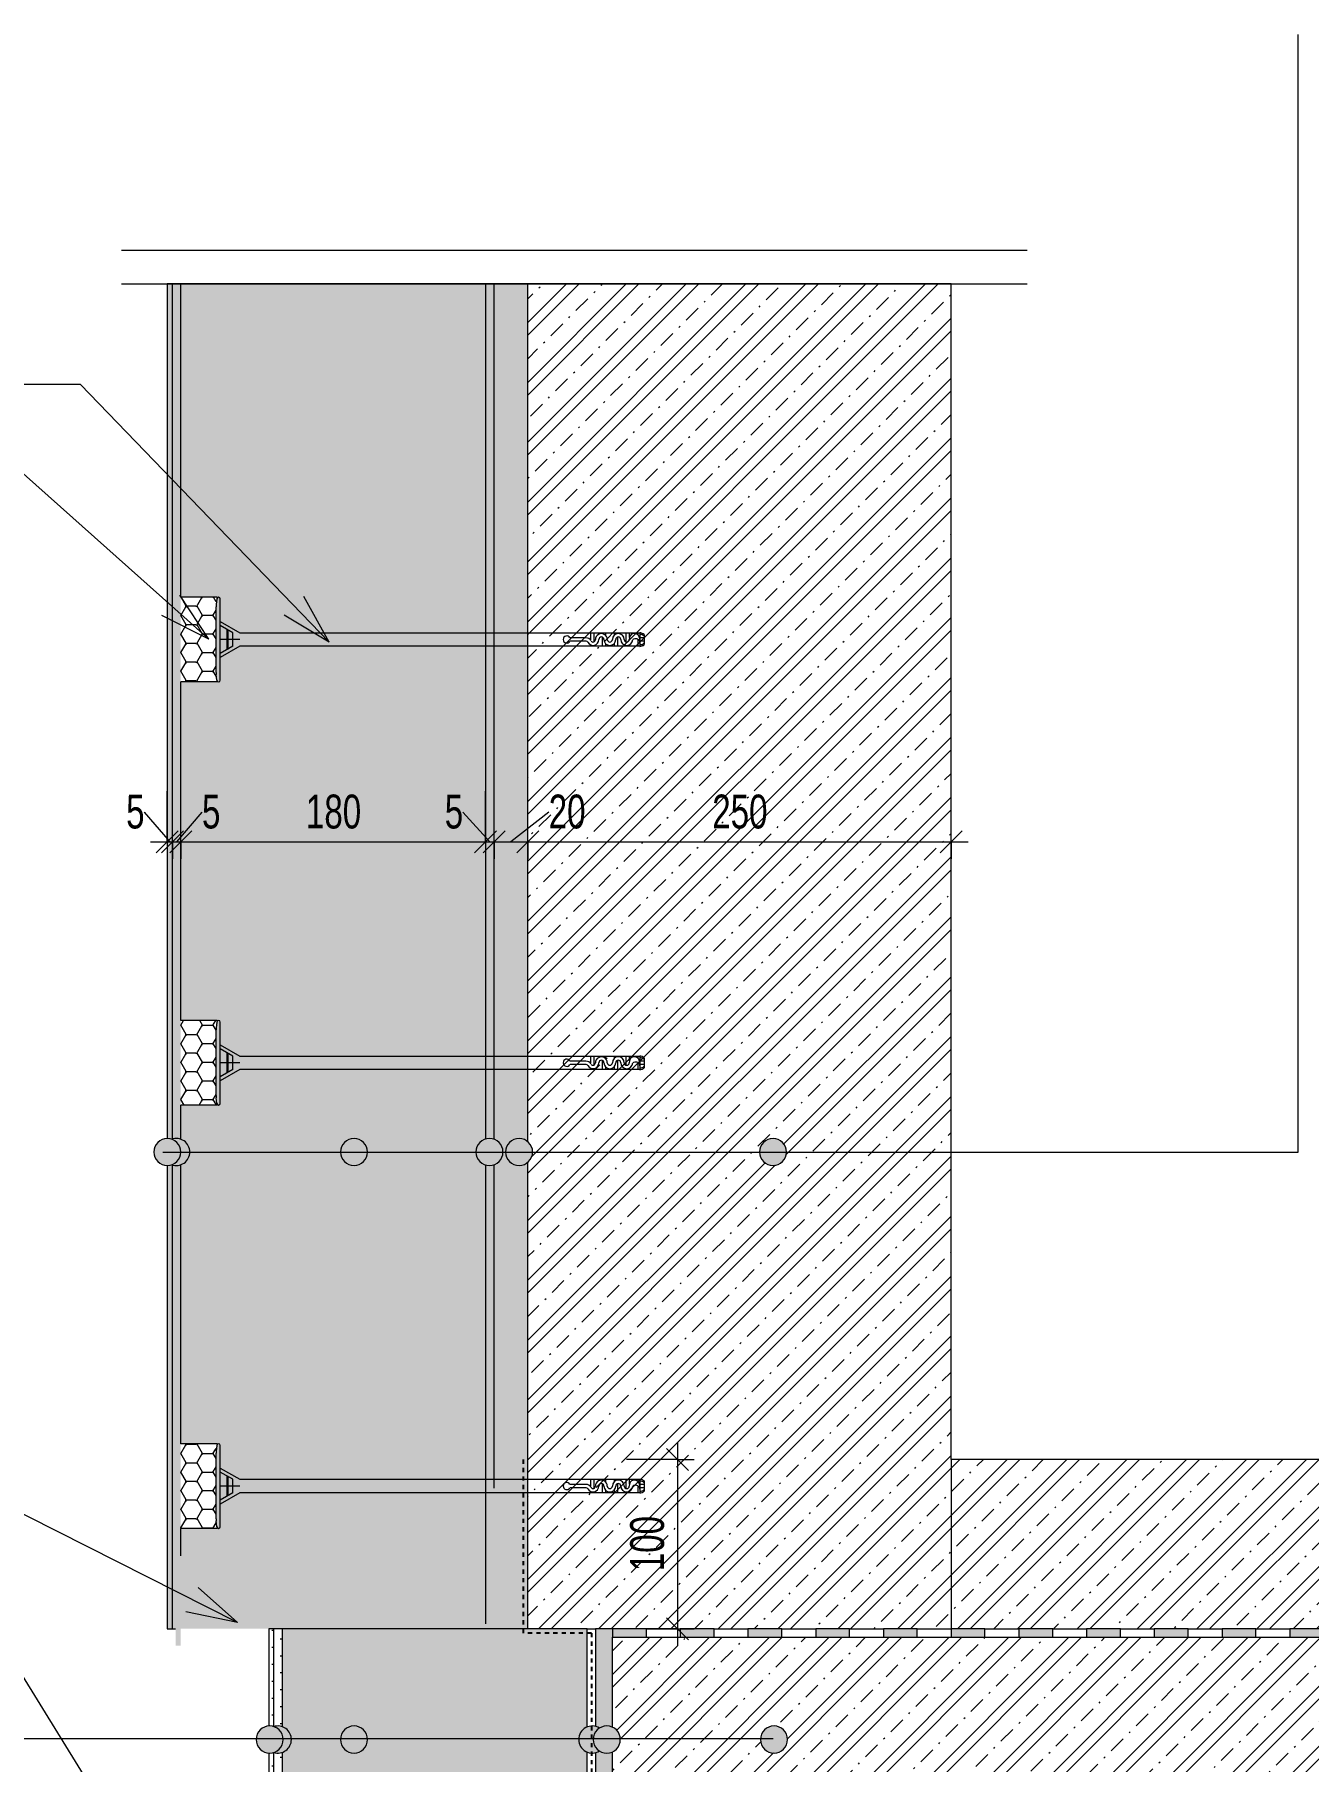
# Model space of a CAD drawing. Header units: millimetres. Extents: x 3130 to 6445, y 930 to 3528.
# Drawn here: x 4445 to 5197, y 2508 to 3528 of the extents above; entities that cross this region are included whole.
import ezdxf

# ---------------------------------------------------------------- set-up
doc = ezdxf.new("R2010")
doc.units = ezdxf.units.MM
doc.linetypes.add('3_Čárkovaná 2_5mm', pattern=[5, 2.5, -2.5])
for name, color, linetype, lineweight in [('A-ANNO-DIMS', 211, 'Continuous', 9), ('A-ANNO-DIMS-10', 211, 'Continuous', 9), ('A-DETL', 90, 'Continuous', 18), ('A-DETL-GENF', 92, 'Continuous', 18), ('A-DETL-THIN', 151, 'Continuous', 18), ('G-ANNO-TEXT', 231, 'Continuous', 9)]:
    doc.layers.add(name, color=color, linetype=linetype, lineweight=lineweight)
doc.styles.add('Arial_1', font='arial.ttf', dxfattribs={"width": 0.7, "height": 20})
doc.dimstyles.new('Vnitřní_-_průhledné', dxfattribs={"dimscale": 304.8, "dimtxt": 20.405188, "dimasz": 0.042651, "dimexe": 0.032808, "dimexo": 0.0625, "dimgap": 0.006562, "dimtad": 1, "dimdec": 0, "dimrnd": 5, "dimzin": 0, "dimdsep": 46, "dimtxsty": 'Arial_1', "dimblk1": 'OBLIQUE', "dimblk2": 'OBLIQUE', "dimsah": 1, "dimcen": 0.09, "dimdle": 0.032808, "dimazin": 0, "dimtfac": 1, "dimtdec": 4, "dimtix": 1, "dimtmove": 1, "dimatfit": 3, "dimfxl": 0.098425, "dimfxlon": 1, "dimtvp": 1, "dimtolj": 1, "dimtzin": 0, "dimarcsym": 2})
doc.dimstyles.new('Vnitřní_-_průhledné_1', dxfattribs={"dimscale": 304.8, "dimtxt": 20.405188, "dimasz": 0.042651, "dimexe": 0.032808, "dimexo": 0.0625, "dimgap": 0.006562, "dimtad": 1, "dimdec": 0, "dimrnd": 5, "dimzin": 0, "dimdsep": 46, "dimtxsty": 'Arial_1', "dimblk1": 'OBLIQUE', "dimblk2": 'OBLIQUE', "dimsah": 1, "dimcen": 0.09, "dimdle": 0.032808, "dimazin": 0, "dimtfac": 1, "dimtdec": 4, "dimtix": 1, "dimtmove": 0, "dimatfit": 3, "dimfxl": 0.098425, "dimfxlon": 1, "dimtvp": 1, "dimtolj": 1, "dimtzin": 0, "dimarcsym": 2})
pattern_1 = [(45, (0, 0), (-17.67767, 17.67767), []), (45, (7.5, 0), (-17.67767, 17.67767), []), (45, (21.4, 0), (-17.67767, 17.67767), [10, -5, 1, -5])]
pattern_2 = [(0, (0, 0), (10, 10), [1, -9]), (0, (5, 5), (10, 10), [1, -9])]
pattern_3 = [(0, (0, 0), (9.525, 5.5), [6.35, -12.7]), (120, (0, 0), (-9.5256397, 5.498892), [6.35, -12.7]), (60, (0, 0), (-0.0006397, 10.998892), [0, -12.7, 6.35, 0])]

# ---------------------------------------------------------------- blocks, each defined once
blk = doc.blocks.new('BP_HYDROIZOLACE NOVÁ - Hydroizolace 1_2-1193752-Sokl - okapový chodník')
at = {"layer": 'A-DETL-GENF'}
for points in [[(0, 5), (0, 0), (20, 0), (20, 5)], [(40, 5), (40, 0), (60, 0), (60, 5)], [(80, 5), (80, 0), (100, 0), (100, 5)], [(120, 5), (120, 0), (140, 0), (140, 5)], [(160, 5), (160, 0), (180, 0), (180, 5)], [(200, 5), (200, 0), (220, 0), (220, 5)], [(240, 5), (240, 0), (260, 0), (260, 5)], [(280, 5), (280, 0), (300, 0), (300, 5)], [(320, 5), (320, 0), (340, 0), (340, 5)], [(360, 5), (360, 0), (380, 0), (380, 5)], [(400, 5), (400, 0), (420, 0), (420, 5)], [(440, 5), (440, 0), (460, 0), (460, 5)], [(480, 5), (480, 0), (500, 0), (500, 5)], [(520, 5), (520, 0), (540, 0), (540, 5)], [(560, 5), (560, 0), (580, 0), (580, 5)], [(600, 5), (600, 0), (620, 0), (620, 5)], [(640, 5), (640, 0), (660, 0), (660, 5)], [(680, 5), (680, 0), (700, 0), (700, 5)], [(720, 5), (720, 0), (740, 0), (740, 5)], [(760, 5), (760, 0), (780, 0), (780, 5)], [(800, 5), (800, 0), (820, 0), (820, 5)], [(840, 5), (840, 0), (860, 0), (860, 5)], [(880, 5), (880, 0), (900, 0), (900, 5)]]:
    blk.add_hatch(color=256, dxfattribs=at).paths.add_polyline_path(points)
for p, q in [((20, 5), (0, 5)), ((0, 5), (0, 0)), ((0, 0), (20, 0)), ((20, 5), (40, 5)), ((20, 0), (20, 5)), ((20, 0), (40, 0)), ((60, 5), (40, 5)), ((40, 5), (40, 0)), ((60, 5), (80, 5)), ((60, 0), (60, 5)), ((60, 0), (80, 0)), ((100, 5), (80, 5)), ((80, 5), (80, 0)), ((80, 0), (100, 0)), ((100, 5), (120, 5)), ((100, 0), (100, 5)), ((100, 0), (120, 0)), ((140, 5), (120, 5)), ((120, 5), (120, 0)), ((120, 0), (140, 0)), ((140, 5), (160, 5)), ((140, 0), (140, 5)), ((140, 0), (160, 0)), ((180, 5), (160, 5)), ((160, 5), (160, 0)), ((160, 0), (180, 0)), ((180, 5), (200, 5)), ((180, 0), (180, 5)), ((180, 0), (200, 0)), ((220, 5), (200, 5)), ((200, 5), (200, 0)), ((200, 0), (220, 0)), ((220, 5), (240, 5)), ((220, 0), (220, 5)), ((220, 0), (240, 0)), ((260, 5), (240, 5)), ((240, 5), (240, 0)), ((240, 0), (260, 0)), ((260, 5), (280, 5)), ((260, 0), (260, 5)), ((260, 0), (280, 0)), ((300, 5), (280, 5)), ((280, 5), (280, 0)), ((280, 0), (300, 0)), ((300, 5), (320, 5)), ((300, 0), (300, 5)), ((300, 0), (320, 0)), ((340, 5), (320, 5)), ((320, 5), (320, 0)), ((320, 0), (340, 0)), ((340, 5), (360, 5)), ((340, 0), (340, 5)), ((340, 0), (360, 0)), ((380, 5), (360, 5)), ((360, 5), (360, 0)), ((360, 0), (380, 0)), ((380, 5), (400, 5)), ((380, 0), (380, 5)), ((380, 0), (400, 0)), ((420, 5), (400, 5)), ((400, 5), (400, 0)), ((400, 0), (420, 0)), ((420, 5), (440, 5)), ((420, 0), (420, 5)), ((420, 0), (440, 0)), ((460, 5), (440, 5)), ((440, 5), (440, 0)), ((440, 0), (460, 0)), ((460, 5), (480, 5)), ((460, 0), (460, 5)), ((460, 0), (480, 0)), ((500, 5), (480, 5)), ((480, 5), (480, 0)), ((480, 0), (500, 0)), ((500, 5), (520, 5)), ((500, 0), (500, 5)), ((500, 0), (520, 0)), ((540, 5), (520, 5)), ((520, 5), (520, 0)), ((520, 0), (540, 0)), ((540, 5), (560, 5)), ((540, 0), (540, 5)), ((540, 0), (560, 0)), ((580, 5), (560, 5)), ((560, 5), (560, 0)), ((560, 0), (580, 0)), ((580, 5), (600, 5)), ((580, 0), (580, 5)), ((580, 0), (600, 0)), ((620, 5), (600, 5)), ((600, 5), (600, 0)), ((600, 0), (620, 0)), ((620, 5), (640, 5)), ((620, 0), (620, 5)), ((620, 0), (640, 0)), ((660, 5), (640, 5)), ((640, 5), (640, 0)), ((640, 0), (660, 0)), ((660, 5), (680, 5)), ((660, 0), (660, 5)), ((660, 0), (680, 0)), ((700, 5), (680, 5)), ((680, 5), (680, 0)), ((680, 0), (700, 0)), ((700, 5), (720, 5)), ((700, 0), (700, 5)), ((700, 0), (720, 0)), ((740, 5), (720, 5)), ((720, 5), (720, 0)), ((720, 0), (740, 0)), ((740, 5), (760, 5)), ((740, 0), (740, 5)), ((740, 0), (760, 0)), ((780, 5), (760, 5)), ((760, 5), (760, 0)), ((760, 0), (780, 0)), ((780, 5), (800, 5)), ((780, 0), (780, 5)), ((780, 0), (800, 0)), ((820, 5), (800, 5)), ((800, 5), (800, 0)), ((800, 0), (820, 0)), ((820, 5), (840, 5)), ((820, 0), (820, 5)), ((820, 0), (840, 0)), ((860, 5), (840, 5)), ((840, 5), (840, 0)), ((840, 0), (860, 0)), ((860, 5), (880, 5)), ((860, 0), (860, 5)), ((860, 0), (880, 0)), ((900, 5), (880, 5)), ((880, 5), (880, 0)), ((880, 0), (900, 0)), ((900, 5), (932.2, 5)), ((900, 0), (900, 5)), ((900, 0), (932.2, 0)), ((40, 0), (60, 0))]:
    blk.add_line(p, q, dxfattribs=at)
blk = doc.blocks.new('DIMBLOCK1-Sokl - okapový chodník')
at = {"layer": 'A-ANNO-DIMS-10'}
for p, q in [((4523.3, 3050.7), (4523.3, 3080.7)), ((4526.3, 3050.7), (4526.3, 3080.7)), ((4509.7, 3068.3), (4524.8, 3050.7)), ((4509.7, 3068.3), (4509.7, 3068.3)), ((4513.3, 3050.7), (4526.3, 3050.7)), ((4523.3, 3050.7), (4523.3, 3040.7)), ((4526.3, 3050.7), (4526.3, 3040.7))]:
    blk.add_line(p, q, dxfattribs=at)
at = {"layer": 'A-ANNO-DIMS-10', "lineweight": 18}
for p, q in [((4523.3, 3050.7), (4516.8, 3044.2)), ((4526.3, 3050.7), (4519.8, 3044.2)), ((4523.3, 3050.7), (4529.8, 3057.2)), ((4526.3, 3050.7), (4532.8, 3057.2))]:
    blk.add_line(p, q, dxfattribs=at)
at = {"layer": 'A-ANNO-DIMS-10', "color": 0, "insert": (4499, 3078.6), "char_height": 20, "width": 12.808, "attachment_point": 1, "line_spacing_factor": 0.941778, "style": 'Arial_1'}
blk.add_mtext('\\fArial|b0|i0|c238|p34|;\\W.7;5', dxfattribs=at)
blk = doc.blocks.new('_Oblique')
at = {"color": 0, "linetype": 'ByBlock', "lineweight": -2}
blk.add_line((-0.5, -0.5), (0.5, 0.5), dxfattribs=at)
blk = doc.blocks.new('DIMBLOCK2-Sokl - okapový chodník')
at = {"layer": 'A-ANNO-DIMS-10'}
for p, q in [((4526.3, 3050.7), (4526.3, 3080.7)), ((4531.3, 3050.7), (4531.3, 3080.7)), ((4543.8, 3068.3), (4528.8, 3050.7)), ((4543.8, 3068.3), (4543.8, 3068.3)), ((4526.3, 3050.7), (4531.3, 3050.7)), ((4526.3, 3050.7), (4526.3, 3040.7)), ((4531.3, 3050.7), (4531.3, 3040.7))]:
    blk.add_line(p, q, dxfattribs=at)
at = {"layer": 'A-ANNO-DIMS-10', "lineweight": 18}
for p, q in [((4526.3, 3050.7), (4519.8, 3044.2)), ((4531.3, 3050.7), (4524.8, 3044.2)), ((4526.3, 3050.7), (4532.8, 3057.2)), ((4531.3, 3050.7), (4537.8, 3057.2))]:
    blk.add_line(p, q, dxfattribs=at)
at = {"layer": 'A-ANNO-DIMS-10', "color": 0, "insert": (4543.8, 3078.6), "char_height": 20, "width": 12.808, "attachment_point": 1, "line_spacing_factor": 0.941778, "style": 'Arial_1'}
blk.add_mtext('\\fArial|b0|i0|c238|p34|;\\W.7;5', dxfattribs=at)
blk = doc.blocks.new('DIMBLOCK3-Sokl - okapový chodník')
at = {"layer": 'A-ANNO-DIMS-10'}
for p, q in [((4531.3, 3050.7), (4531.3, 3080.7)), ((4711.3, 3050.7), (4711.3, 3080.7)), ((4531.3, 3050.7), (4711.3, 3050.7)), ((4531.3, 3050.7), (4531.3, 3040.7)), ((4711.3, 3050.7), (4711.3, 3040.7))]:
    blk.add_line(p, q, dxfattribs=at)
at = {"layer": 'A-ANNO-DIMS-10', "lineweight": 18}
for p, q in [((4531.3, 3050.7), (4524.8, 3044.2)), ((4531.3, 3050.7), (4537.8, 3057.2)), ((4711.3, 3050.7), (4704.8, 3044.2)), ((4711.3, 3050.7), (4717.8, 3057.2))]:
    blk.add_line(p, q, dxfattribs=at)
at = {"layer": 'A-ANNO-DIMS-10', "color": 0, "insert": (4605.2, 3078.6), "char_height": 20, "width": 38.425, "attachment_point": 1, "line_spacing_factor": 0.941778, "style": 'Arial_1'}
blk.add_mtext('180', dxfattribs=at)
blk = doc.blocks.new('DIMBLOCK4-Sokl - okapový chodník')
at = {"layer": 'A-ANNO-DIMS-10'}
for p, q in [((4711.3, 3050.7), (4711.3, 3080.7)), ((4716.3, 3050.7), (4716.3, 3080.7)), ((4697.8, 3068.3), (4713.8, 3050.7)), ((4697.8, 3068.3), (4697.8, 3068.3)), ((4711.3, 3050.7), (4716.3, 3050.7)), ((4711.3, 3050.7), (4711.3, 3040.7)), ((4716.3, 3050.7), (4716.3, 3040.7))]:
    blk.add_line(p, q, dxfattribs=at)
at = {"layer": 'A-ANNO-DIMS-10', "lineweight": 18}
for p, q in [((4711.3, 3050.7), (4704.8, 3044.2)), ((4716.3, 3050.7), (4709.8, 3044.2)), ((4711.3, 3050.7), (4717.8, 3057.2)), ((4716.3, 3050.7), (4722.8, 3057.2))]:
    blk.add_line(p, q, dxfattribs=at)
at = {"layer": 'A-ANNO-DIMS-10', "color": 0, "insert": (4687.2, 3078.6), "char_height": 20, "width": 12.808, "attachment_point": 1, "line_spacing_factor": 0.941778, "style": 'Arial_1'}
blk.add_mtext('\\fArial|b0|i0|c238|p34|;\\W.7;5', dxfattribs=at)
blk = doc.blocks.new('DIMBLOCK5-Sokl - okapový chodník')
at = {"layer": 'A-ANNO-DIMS-10'}
for p, q in [((4716.3, 3050.7), (4716.3, 3080.7)), ((4736.3, 3050.7), (4736.3, 3080.7)), ((4748.6, 3068.3), (4726.3, 3050.7)), ((4748.6, 3068.3), (4748.6, 3068.3)), ((4716.3, 3050.7), (4736.3, 3050.7)), ((4716.3, 3050.7), (4716.3, 3040.7)), ((4736.3, 3050.7), (4736.3, 3040.7))]:
    blk.add_line(p, q, dxfattribs=at)
at = {"layer": 'A-ANNO-DIMS-10', "lineweight": 18}
for p, q in [((4716.3, 3050.7), (4709.8, 3044.2)), ((4716.3, 3050.7), (4722.8, 3057.2)), ((4736.3, 3050.7), (4729.8, 3044.2)), ((4736.3, 3050.7), (4742.8, 3057.2))]:
    blk.add_line(p, q, dxfattribs=at)
at = {"layer": 'A-ANNO-DIMS-10', "color": 0, "insert": (4748.6, 3078.6), "char_height": 20, "width": 25.616, "attachment_point": 1, "line_spacing_factor": 0.941778, "style": 'Arial_1'}
blk.add_mtext('20', dxfattribs=at)
blk = doc.blocks.new('DIMBLOCK6-Sokl - okapový chodník')
at = {"layer": 'A-ANNO-DIMS-10'}
for p, q in [((4736.3, 3050.7), (4736.3, 3080.7)), ((4986.3, 3050.7), (4986.3, 3080.7)), ((4736.3, 3050.7), (4996.3, 3050.7)), ((4736.3, 3050.7), (4736.3, 3040.7)), ((4986.3, 3050.7), (4986.3, 3040.7))]:
    blk.add_line(p, q, dxfattribs=at)
at = {"layer": 'A-ANNO-DIMS-10', "lineweight": 18}
for p, q in [((4736.3, 3050.7), (4729.8, 3044.2)), ((4736.3, 3050.7), (4742.8, 3057.2)), ((4986.3, 3050.7), (4979.8, 3044.2)), ((4986.3, 3050.7), (4992.8, 3057.2))]:
    blk.add_line(p, q, dxfattribs=at)
at = {"layer": 'A-ANNO-DIMS-10', "color": 0, "insert": (4845.2, 3078.6), "char_height": 20, "width": 38.425, "attachment_point": 1, "line_spacing_factor": 0.941778, "style": 'Arial_1'}
blk.add_mtext('250', dxfattribs=at)
blk = doc.blocks.new('DIMBLOCK16-Sokl - okapový chodník')
at = {"layer": 'A-ANNO-DIMS-10'}
for p, q in [((4824.6, 2695.9), (4824.6, 2575.9)), ((4824.6, 2685.9), (4794.6, 2685.9)), ((4824.6, 2685.9), (4834.6, 2685.9)), ((4824.6, 2585.9), (4794.6, 2585.9)), ((4824.6, 2585.9), (4834.6, 2585.9))]:
    blk.add_line(p, q, dxfattribs=at)
at = {"layer": 'A-ANNO-DIMS-10', "lineweight": 18}
for p, q in [((4824.6, 2685.9), (4818.1, 2692.4)), ((4824.6, 2685.9), (4831.1, 2679.4)), ((4824.6, 2585.9), (4818.1, 2592.4)), ((4824.6, 2585.9), (4831.1, 2579.4))]:
    blk.add_line(p, q, dxfattribs=at)
at = {"layer": 'A-ANNO-DIMS-10', "color": 0, "insert": (4796.7, 2619.9), "char_height": 20, "width": 38.425, "attachment_point": 1, "rotation": 90, "line_spacing_factor": 0.941778, "style": 'Arial_1'}
blk.add_mtext('100', dxfattribs=at)

msp = doc.modelspace()

# ---------------------------------------------------------------- hatches: boundary and pattern name
at = {"layer": 'A-DETL-GENF'}
h = msp.add_hatch(dxfattribs=at)
h.set_pattern_fill('FP_2', color=1, style=0, pattern_type=2)
h.set_pattern_definition(pattern_2)
h.paths.add_polyline_path([(4523.3, 2585.9), (4526.3, 2585.9), (4526.3, 2859.9), (4525.9, 2860), (4525.3, 2859.8), (4523.3, 2859.5), (4523.3, 2591.4)])
h.paths.add_polyline_path([(4525.9, 2875), (4526.3, 2875.2), (4526.3, 3380.2), (4523.3, 3380.2), (4523.3, 2875.5), (4525.3, 2875.2)])
h = msp.add_hatch(dxfattribs=at)
h.set_pattern_fill('FP_2', color=1, style=0, pattern_type=2)
h.set_pattern_definition(pattern_2)
h.paths.add_polyline_path([(4528.3, 2585.9), (4528.3, 2628.9), (4531.3, 2628.9), (4531.3, 2860), (4530.7, 2859.8), (4528.6, 2859.5), (4526.3, 2859.8), (4526.3, 2585.9), (4528.2, 2585.9)])
h.paths.add_polyline_path([(4531.3, 2875), (4531.3, 3380.2), (4526.3, 3380.2), (4526.3, 2875.1), (4526.5, 2875.2), (4528.6, 2875.5), (4531, 2875.1)])
h = msp.add_hatch(dxfattribs=at)
h.set_pattern_fill('FP_3', color=1, style=0, pattern_type=2)
h.set_pattern_definition(pattern_3)
h.paths.add_polyline_path([(4531.3, 2588.9), (4711.3, 2588.9), (4711.3, 2859.9), (4709.6, 2860.6), (4707.9, 2861.9), (4706.7, 2863.5), (4705.9, 2865.4), (4705.6, 2867.5), (4705.9, 2869.6), (4706.7, 2871.5), (4707.9, 2873.2), (4709.6, 2874.4), (4711.3, 2875.2), (4711.3, 3380.2), (4531.3, 3380.2), (4531.3, 3195.2), (4552.1, 3195.2), (4552.1, 3145.2), (4531.3, 3145.2), (4531.3, 2945.2), (4552.1, 2945.2), (4552.1, 2895.2), (4531.3, 2895.2), (4531.3, 2875), (4532.6, 2874.4), (4534.3, 2873.2), (4535.5, 2871.5), (4536.3, 2869.6), (4536.6, 2867.5), (4536.3, 2865.4), (4535.5, 2863.5), (4534.3, 2861.9), (4532.6, 2860.6), (4531.3, 2860), (4531.3, 2695.2), (4552.1, 2695.2), (4552.1, 2645.2), (4531.3, 2645.2), (4531.3, 2591.4)])
h.paths.add_polyline_path([(4633.6, 2859.5), (4631.5, 2859.8), (4629.6, 2860.6), (4627.9, 2861.9), (4626.7, 2863.5), (4625.9, 2865.4), (4625.6, 2867.5), (4625.9, 2869.6), (4626.7, 2871.5), (4627.9, 2873.2), (4629.6, 2874.4), (4631.5, 2875.2), (4633.6, 2875.5), (4635.7, 2875.2), (4637.6, 2874.4), (4639.3, 2873.2), (4640.5, 2871.5), (4641.3, 2869.6), (4641.6, 2867.5), (4641.3, 2865.4), (4640.5, 2863.5), (4639.3, 2861.9), (4637.6, 2860.6), (4635.7, 2859.8)])
h = msp.add_hatch(dxfattribs=at)
h.set_pattern_fill('FP_2', color=1, style=0, pattern_type=2)
h.set_pattern_definition(pattern_2)
h.paths.add_polyline_path([(4713.3, 2588.9), (4713.3, 2668.9), (4716.3, 2668.9), (4716.3, 2860), (4715.7, 2859.8), (4713.6, 2859.5), (4711.3, 2859.8), (4711.3, 2588.9)])
h.paths.add_polyline_path([(4716.3, 2875), (4716.3, 3380.2), (4711.3, 3380.2), (4711.3, 2875.1), (4711.5, 2875.2), (4713.6, 2875.5), (4715.7, 2875.2)])
h = msp.add_hatch(dxfattribs=at)
h.set_pattern_fill('FP_2', color=1, style=0, pattern_type=2)
h.set_pattern_definition(pattern_2)
h.paths.add_polyline_path([(4716.3, 2585.9), (4736.3, 2585.9), (4736.3, 2861.5), (4735.1, 2860.6), (4733.2, 2859.8), (4731.1, 2859.5), (4729.1, 2859.8), (4727.1, 2860.6), (4725.5, 2861.9), (4724.2, 2863.5), (4723.4, 2865.4), (4723.1, 2867.5), (4723.4, 2869.6), (4724.2, 2871.5), (4725.5, 2873.2), (4727.1, 2874.4), (4729.1, 2875.2), (4731.1, 2875.5), (4733.2, 2875.2), (4735.1, 2874.4), (4736.3, 2873.6), (4736.3, 3380.2), (4716.3, 3380.2), (4716.3, 2875), (4717.6, 2874.4), (4719.3, 2873.2), (4720.5, 2871.5), (4721.3, 2869.6), (4721.6, 2867.5), (4721.3, 2865.4), (4720.5, 2863.5), (4719.3, 2861.9), (4717.6, 2860.6), (4716.3, 2860), (4716.3, 2588.9)])
h = msp.add_hatch(dxfattribs=at)
h.set_pattern_fill('FP_1', style=0, pattern_type=2)
h.set_pattern_definition(pattern_1)
h.paths.add_polyline_path([(4736.3, 2585.9), (4986.3, 2585.9), (4986.3, 3380.2), (4736.3, 3380.2), (4736.3, 2873.6), (4736.8, 2873.2), (4738.1, 2871.5), (4738.9, 2869.6), (4739.1, 2867.5), (4738.9, 2865.4), (4738.1, 2863.5), (4736.8, 2861.9), (4736.3, 2861.5), (4736.3, 2693.5)])
h.paths.add_polyline_path([(4881.1, 2859.5), (4879.1, 2859.8), (4877.1, 2860.6), (4875.5, 2861.9), (4874.2, 2863.5), (4873.4, 2865.4), (4873.1, 2867.5), (4873.4, 2869.6), (4874.2, 2871.5), (4875.5, 2873.2), (4877.1, 2874.4), (4879.1, 2875.2), (4881.1, 2875.5), (4883.2, 2875.2), (4885.1, 2874.4), (4886.8, 2873.2), (4888.1, 2871.5), (4888.9, 2869.6), (4889.1, 2867.5), (4888.9, 2865.4), (4888.1, 2863.5), (4886.8, 2861.9), (4885.1, 2860.6), (4883.2, 2859.8)])
h = msp.add_hatch(dxfattribs=at)
h.set_pattern_fill('FP_3', color=1, style=0, pattern_type=2)
h.set_pattern_definition(pattern_3)
h.paths.add_polyline_path([(4531.3, 3145.2), (4552.1, 3145.2), (4552.1, 3195.2), (4531.3, 3195.2)])
h = msp.add_hatch(dxfattribs=at)
h.set_pattern_fill('FP_3', color=1, style=0, pattern_type=2)
h.set_pattern_definition(pattern_3)
h.paths.add_polyline_path([(4531.3, 2895.2), (4552.1, 2895.2), (4552.1, 2945.2), (4531.3, 2945.2)])
for color, points in [(7, [(4523.3, 2859.5), (4525.3, 2859.8), (4527.3, 2860.6), (4528.9, 2861.9), (4530.2, 2863.5), (4531, 2865.4), (4531.3, 2867.5), (4531, 2869.6), (4530.2, 2871.5), (4528.9, 2873.2), (4527.3, 2874.4), (4525.3, 2875.2), (4523.3, 2875.5), (4521.2, 2875.2), (4519.3, 2874.4), (4517.6, 2873.2), (4516.3, 2871.5), (4515.5, 2869.6), (4515.3, 2867.5), (4515.5, 2865.4), (4516.3, 2863.5), (4517.6, 2861.9), (4519.3, 2860.6), (4521.2, 2859.8)]), (7, [(4528.6, 2859.5), (4531, 2859.9), (4532.6, 2860.6), (4534.3, 2861.9), (4535.5, 2863.5), (4536.3, 2865.4), (4536.6, 2867.5), (4536.3, 2869.6), (4535.5, 2871.5), (4534.3, 2873.2), (4532.6, 2874.4), (4530.7, 2875.2), (4528.6, 2875.5), (4526.5, 2875.2), (4525.9, 2875), (4527.6, 2874.2), (4528.9, 2873.2), (4530.2, 2871.5), (4531, 2869.6), (4531.3, 2867.5), (4531, 2865.4), (4530.2, 2863.5), (4528.9, 2861.9), (4527.3, 2860.6), (4525.9, 2860), (4526.5, 2859.8)]), (7, [(4633.6, 2859.5), (4635.7, 2859.8), (4637.6, 2860.6), (4639.3, 2861.9), (4640.5, 2863.5), (4641.3, 2865.4), (4641.6, 2867.5), (4641.3, 2869.6), (4640.5, 2871.5), (4639.3, 2873.2), (4637.6, 2874.4), (4635.7, 2875.2), (4633.6, 2875.5), (4631.5, 2875.2), (4629.6, 2874.4), (4627.9, 2873.2), (4626.7, 2871.5), (4625.9, 2869.6), (4625.6, 2867.5), (4625.9, 2865.4), (4626.7, 2863.5), (4627.9, 2861.9), (4629.6, 2860.6), (4631.5, 2859.8)]), (7, [(4713.6, 2859.5), (4715.7, 2859.8), (4717.6, 2860.6), (4719.3, 2861.9), (4720.5, 2863.5), (4721.3, 2865.4), (4721.6, 2867.5), (4721.3, 2869.6), (4720.5, 2871.5), (4719.3, 2873.2), (4717.6, 2874.4), (4715.7, 2875.2), (4713.6, 2875.5), (4711.5, 2875.2), (4709.6, 2874.4), (4707.9, 2873.2), (4706.7, 2871.5), (4705.9, 2869.6), (4705.6, 2867.5), (4705.9, 2865.4), (4706.7, 2863.5), (4707.9, 2861.9), (4709.6, 2860.6), (4711.5, 2859.8)]), (7, [(4731.1, 2859.5), (4733.2, 2859.8), (4735.1, 2860.6), (4736.8, 2861.9), (4738.1, 2863.5), (4738.9, 2865.4), (4739.1, 2867.5), (4738.9, 2869.6), (4738.1, 2871.5), (4736.8, 2873.2), (4735.1, 2874.4), (4733.2, 2875.2), (4731.1, 2875.5), (4729.1, 2875.2), (4727.1, 2874.4), (4725.5, 2873.2), (4724.2, 2871.5), (4723.4, 2869.6), (4723.1, 2867.5), (4723.4, 2865.4), (4724.2, 2863.5), (4725.5, 2861.9), (4727.1, 2860.6), (4729.1, 2859.8)]), (7, [(4881.1, 2859.5), (4883.2, 2859.8), (4885.1, 2860.6), (4886.8, 2861.9), (4888.1, 2863.5), (4888.9, 2865.4), (4889.1, 2867.5), (4888.9, 2869.6), (4888.1, 2871.5), (4886.8, 2873.2), (4885.1, 2874.4), (4883.2, 2875.2), (4881.1, 2875.5), (4879.1, 2875.2), (4877.1, 2874.4), (4875.5, 2873.2), (4874.2, 2871.5), (4873.4, 2869.6), (4873.1, 2867.5), (4873.4, 2865.4), (4874.2, 2863.5), (4875.5, 2861.9), (4877.1, 2860.6), (4879.1, 2859.8)]), (1, [(4528.3, 2575.9), (4531.3, 2575.9), (4531.3, 2585.9), (4716.3, 2585.9), (4716.3, 2668.9), (4713.3, 2668.9), (4713.3, 2588.9), (4531.3, 2588.9), (4531.3, 2628.9), (4528.3, 2628.9), (4528.3, 2591.4)]), (7, [(4583.8, 2512.5), (4585.9, 2512.8), (4587.8, 2513.6), (4589.5, 2514.8), (4590.8, 2516.5), (4591.6, 2518.4), (4591.8, 2520.5), (4591.6, 2522.6), (4590.8, 2524.5), (4589.5, 2526.1), (4587.8, 2527.4), (4585.9, 2528.2), (4583.8, 2528.5), (4581.8, 2528.2), (4579.8, 2527.4), (4578.2, 2526.1), (4576.9, 2524.5), (4576.1, 2522.6), (4575.8, 2520.5), (4576.1, 2518.4), (4576.9, 2516.5), (4578.2, 2514.8), (4579.8, 2513.6), (4581.8, 2512.8)]), (7, [(4588.6, 2512.5), (4590.8, 2512.8), (4592.6, 2513.6), (4594.3, 2514.8), (4595.5, 2516.5), (4596.3, 2518.4), (4596.6, 2520.5), (4596.3, 2522.6), (4595.5, 2524.5), (4594.3, 2526.1), (4592.6, 2527.4), (4590.7, 2528.2), (4588.6, 2528.5), (4586.2, 2528.1), (4587.8, 2527.4), (4589.5, 2526.1), (4590.8, 2524.5), (4591.6, 2522.6), (4591.8, 2520.5), (4591.6, 2518.4), (4590.8, 2516.5), (4589.5, 2514.8), (4587.8, 2513.6), (4586.2, 2512.9), (4586.5, 2512.8)]), (7, [(4633.6, 2512.5), (4635.7, 2512.8), (4637.6, 2513.6), (4639.3, 2514.8), (4640.5, 2516.5), (4641.3, 2518.4), (4641.6, 2520.5), (4641.3, 2522.6), (4640.5, 2524.5), (4639.3, 2526.1), (4637.6, 2527.4), (4635.7, 2528.2), (4633.6, 2528.5), (4631.5, 2528.2), (4629.6, 2527.4), (4627.9, 2526.1), (4626.7, 2524.5), (4625.9, 2522.6), (4625.6, 2520.5), (4625.9, 2518.4), (4626.7, 2516.5), (4627.9, 2514.8), (4629.6, 2513.6), (4631.5, 2512.8)]), (7, [(4774.3, 2512.5), (4776.4, 2512.8), (4778.6, 2513.8), (4777.2, 2514.8), (4776, 2516.5), (4775.2, 2518.4), (4774.9, 2520.5), (4775.2, 2522.6), (4776, 2524.5), (4777.2, 2526.1), (4778.6, 2527.2), (4778.3, 2527.4), (4776.4, 2528.2), (4774.3, 2528.5), (4772.3, 2528.2), (4770.3, 2527.4), (4768.7, 2526.1), (4767.4, 2524.5), (4766.6, 2522.6), (4766.3, 2520.5), (4766.6, 2518.4), (4767.4, 2516.5), (4768.7, 2514.8), (4770.3, 2513.6), (4772.3, 2512.8)]), (7, [(4782.9, 2512.5), (4785, 2512.8), (4786.9, 2513.6), (4788.5, 2514.8), (4789.8, 2516.5), (4790.6, 2518.4), (4790.9, 2520.5), (4790.6, 2522.6), (4789.8, 2524.5), (4788.5, 2526.1), (4786.9, 2527.4), (4785, 2528.2), (4782.9, 2528.5), (4780.8, 2528.2), (4778.9, 2527.4), (4777.2, 2526.1), (4776, 2524.5), (4775.2, 2522.6), (4774.9, 2520.5), (4775.2, 2518.4), (4776, 2516.5), (4777.2, 2514.8), (4778.9, 2513.6), (4780.8, 2512.8)]), (7, [(4881.7, 2512.5), (4883.8, 2512.8), (4885.7, 2513.6), (4887.4, 2514.8), (4888.6, 2516.5), (4889.4, 2518.4), (4889.7, 2520.5), (4889.4, 2522.6), (4888.6, 2524.5), (4887.4, 2526.1), (4885.7, 2527.4), (4883.8, 2528.2), (4881.7, 2528.5), (4879.6, 2528.2), (4877.7, 2527.4), (4876, 2526.1), (4874.8, 2524.5), (4874, 2522.6), (4873.7, 2520.5), (4874, 2518.4), (4874.8, 2516.5), (4876, 2514.8), (4877.7, 2513.6), (4879.6, 2512.8)])]:
    msp.add_hatch(color=color, dxfattribs=at).paths.add_polyline_path(points)
h = msp.add_hatch(dxfattribs=at)
h.set_pattern_fill('FP_3', color=1, style=0, pattern_type=2)
h.set_pattern_definition(pattern_3)
h.paths.add_polyline_path([(4552.1, 2645.2), (4552.1, 2695.2), (4531.3, 2695.2), (4531.3, 2645.2)])
h = msp.add_hatch(dxfattribs=at)
h.set_pattern_fill('FP_1', style=0, pattern_type=2)
h.set_pattern_definition(pattern_1)
h.paths.add_polyline_path([(5526.3, 2585.9), (5718.5, 2585.9), (5718.5, 2685.9), (4986.3, 2685.9), (4986.3, 2585.9), (5506.3, 2585.9)])
h = msp.add_hatch(dxfattribs=at)
h.set_pattern_fill('FP_2', color=1, style=0, pattern_type=2)
h.set_pattern_definition(pattern_2)
h.paths.add_polyline_path([(4586.3, 2135.9), (4586.2, 2512.9), (4585.9, 2512.8), (4583.8, 2512.5), (4583.3, 2512.5), (4583.3, 2148.9)])
h.paths.add_polyline_path([(4586.2, 2528.1), (4586.3, 2528.2), (4586.3, 2585.9), (4583.3, 2585.9), (4583.3, 2528.4), (4583.8, 2528.5), (4585.9, 2528.2)])
h = msp.add_hatch(dxfattribs=at)
h.set_pattern_fill('FP_2', color=1, style=0, pattern_type=2)
h.set_pattern_definition(pattern_2)
h.paths.add_polyline_path([(4591.3, 2095.9), (4591.3, 2513), (4590.7, 2512.8), (4588.6, 2512.5), (4586.3, 2512.8), (4586.3, 2135.9), (4587.8, 2123.7)])
h.paths.add_polyline_path([(4591.3, 2528), (4591.3, 2585.9), (4586.3, 2585.9), (4586.3, 2528.1), (4586.5, 2528.2), (4588.6, 2528.5), (4590.8, 2528.2)])
h = msp.add_hatch(dxfattribs=at)
h.set_pattern_fill('FP_5', color=1, style=0, pattern_type=2)
h.set_pattern_definition([(45, (7.184, 0), (-14.36841, 14.36841), []), (0, (30.079, 6.73), (14.368, 14.368), [2.54, -26.197]), (45, (32.62, 6.73), (-14.36841, 14.36841), [2.54, -17.78]), (90, (34.415, 8.526), (-14.368, 14.368), [2.54, -26.197]), (135, (34.415, 11.066), (-14.36841, -14.36841), [2.54, -17.78]), (0, (30.079, 12.862), (14.368, 14.368), [2.54, -26.197]), (45, (28.283, 11.066), (-14.36841, 14.36841), [2.54, -17.78]), (90, (28.283, 8.526), (-14.368, 14.368), [2.54, -26.197]), (135, (30.08, 6.73), (-14.36841, -14.36841), [2.54, -17.78]), (135, (26.777, 0), (-14.36841, -14.36841), [])])
h.paths.add_polyline_path([(4612.1, 1585.9), (4771.3, 1585.9), (4771.3, 1908.2), (4770.3, 1908.6), (4768.7, 1909.8), (4767.4, 1911.5), (4766.6, 1913.4), (4766.3, 1915.5), (4766.6, 1917.6), (4767.4, 1919.5), (4768.7, 1921.1), (4770.3, 1922.4), (4771.3, 1922.8), (4771.3, 2513.2), (4770.3, 2513.6), (4768.7, 2514.8), (4767.4, 2516.5), (4766.6, 2518.4), (4766.3, 2520.5), (4766.6, 2522.6), (4767.4, 2524.5), (4768.7, 2526.1), (4770.3, 2527.4), (4771.3, 2527.8), (4771.3, 2585.9), (4591.3, 2585.9), (4591.3, 2528), (4592.6, 2527.4), (4594.3, 2526.1), (4595.5, 2524.5), (4596.3, 2522.6), (4596.6, 2520.5), (4596.3, 2518.4), (4595.5, 2516.5), (4594.3, 2514.8), (4592.6, 2513.6), (4591.3, 2513), (4591.3, 2493.7), (4612.1, 2493.7), (4612.1, 2443.7), (4591.3, 2443.7), (4591.3, 2123.7), (4612.1, 2123.7), (4612.1, 2073.7), (4591.3, 2073.7), (4591.3, 1923), (4592.6, 1922.4), (4594.3, 1921.1), (4595.5, 1919.5), (4596.3, 1917.6), (4596.6, 1915.5), (4596.3, 1913.4), (4595.5, 1911.5), (4594.3, 1909.8), (4592.6, 1908.6), (4591.3, 1908), (4591.3, 1748.7), (4612.1, 1748.7), (4612.1, 1698.7), (4591.3, 1698.7), (4591.3, 1585.9), (4600.4, 1585.9)])
h.paths.add_polyline_path([(4633.6, 1907.5), (4631.5, 1907.8), (4629.6, 1908.6), (4627.9, 1909.8), (4626.7, 1911.5), (4625.9, 1913.4), (4625.6, 1915.5), (4625.9, 1917.6), (4626.7, 1919.5), (4627.9, 1921.1), (4629.6, 1922.4), (4631.5, 1923.2), (4633.6, 1923.5), (4635.7, 1923.2), (4637.6, 1922.4), (4639.3, 1921.1), (4640.5, 1919.5), (4641.3, 1917.6), (4641.6, 1915.5), (4641.3, 1913.4), (4640.5, 1911.5), (4639.3, 1909.8), (4637.6, 1908.6), (4635.7, 1907.8)])
h.paths.add_polyline_path([(4633.6, 2512.5), (4631.5, 2512.8), (4629.6, 2513.6), (4627.9, 2514.8), (4626.7, 2516.5), (4625.9, 2518.4), (4625.6, 2520.5), (4625.9, 2522.6), (4626.7, 2524.5), (4627.9, 2526.1), (4629.6, 2527.4), (4631.5, 2528.2), (4633.6, 2528.5), (4635.7, 2528.2), (4637.6, 2527.4), (4639.3, 2526.1), (4640.5, 2524.5), (4641.3, 2522.6), (4641.6, 2520.5), (4641.3, 2518.4), (4640.5, 2516.5), (4639.3, 2514.8), (4637.6, 2513.6), (4635.7, 2512.8)])
h = msp.add_hatch(dxfattribs=at)
h.set_pattern_fill('FP_2', color=1, style=0, pattern_type=2)
h.set_pattern_definition(pattern_2)
h.paths.add_polyline_path([(4776.3, 1585.9), (4786.3, 1585.9), (4786.3, 1908.3), (4785, 1907.8), (4782.9, 1907.5), (4780.8, 1907.8), (4778.6, 1908.8), (4778.3, 1908.6), (4776.3, 1907.7), (4776.3, 1876.6)])
h.paths.add_polyline_path([(4778.6, 1922.2), (4778.9, 1922.4), (4781.3, 1923.3), (4782.9, 1923.5), (4785, 1923.2), (4786.3, 1922.7), (4786.3, 2513.3), (4785, 2512.8), (4782.9, 2512.5), (4780.8, 2512.8), (4778.6, 2513.8), (4778.3, 2513.6), (4776.3, 2512.7), (4776.3, 1923.2), (4776.4, 1923.2), (4778.3, 1922.4)])
h.paths.add_polyline_path([(4778.6, 2527.2), (4778.9, 2527.4), (4781.3, 2528.3), (4782.9, 2528.5), (4785, 2528.2), (4786.3, 2527.7), (4786.3, 2585.9), (4776.3, 2585.9), (4776.3, 2528.2), (4776.4, 2528.2), (4778.3, 2527.4)])
h = msp.add_hatch(dxfattribs=at)
h.set_pattern_fill('FP_1', style=0, pattern_type=2)
h.set_pattern_definition(pattern_1)
h.paths.add_polyline_path([(4786.3, 2430.9), (5386.3, 2430.9), (5386.3, 2435.9), (5718.5, 2435.9), (5718.5, 2580.9), (4786.3, 2580.9), (4786.3, 2527.7), (4786.9, 2527.4), (4788.5, 2526.1), (4789.8, 2524.5), (4790.6, 2522.6), (4790.9, 2520.5), (4790.6, 2518.4), (4789.8, 2516.5), (4788.5, 2514.8), (4786.9, 2513.6), (4786.3, 2513.3), (4786.3, 2489.3)])
h.paths.add_polyline_path([(4881.7, 2512.5), (4879.6, 2512.8), (4877.7, 2513.6), (4876, 2514.8), (4874.8, 2516.5), (4874, 2518.4), (4873.7, 2520.5), (4874, 2522.6), (4874.8, 2524.5), (4876, 2526.1), (4877.7, 2527.4), (4879.6, 2528.2), (4881.7, 2528.5), (4883.8, 2528.2), (4885.7, 2527.4), (4887.4, 2526.1), (4888.6, 2524.5), (4889.4, 2522.6), (4889.7, 2520.5), (4889.4, 2518.4), (4888.6, 2516.5), (4887.4, 2514.8), (4885.7, 2513.6), (4883.8, 2512.8)])

# ---------------------------------------------------------------- linework, layer by layer
at = {"layer": 'A-DETL'}
for p, q in [((4496.3, 3400.2), (5031.3, 3400.2)), ((4496.3, 3380.2), (5031.3, 3380.2)), ((4526.3, 3380.2), (4523.3, 3380.2)), ((4523.3, 3380.2), (4523.3, 2875.5)), ((4531.3, 3380.2), (4526.3, 3380.2)), ((4526.3, 2875.1), (4526.3, 3380.2)), ((4711.3, 3380.2), (4531.3, 3380.2)), ((4531.3, 3195.2), (4531.3, 3380.2)), ((4716.3, 3380.2), (4711.3, 3380.2)), ((4711.3, 3380.2), (4711.3, 2875.1)), ((4736.3, 3380.2), (4716.3, 3380.2)), ((4716.3, 2875), (4716.3, 3380.2)), ((4736.3, 2873.6), (4736.3, 3380.2)), ((4552.8, 3195.2), (4531.3, 3195.2)), ((4552.6, 3194.2), (4552.2, 3190.8)), ((4554.6, 3146.2), (4554.6, 3194.2)), ((4552.1, 3150.8), (4552.1, 3189.6)), ((4554.6, 3180.8), (4566.1, 3174.2)), ((4562.1, 3174.2), (4554.6, 3178.5)), ((4558.5, 3176.3), (4558.5, 3164.1)), ((4559, 3176), (4559, 3164.4)), ((4562.1, 3166.2), (4562.1, 3174.2)), ((4566.1, 3174.2), (4802.4, 3174.2)), ((4773.2, 3174.2), (4773.2, 3170)), ((4775.2, 3174.2), (4775.2, 3168.8)), ((4782.2, 3174.2), (4782.2, 3172.6)), ((4787.2, 3174.2), (4787.2, 3172.7)), ((4794.2, 3174.2), (4794.2, 3168.7)), ((4796.2, 3174.2), (4796.2, 3171.4)), ((4801.2, 3174.2), (4801.2, 3172.9)), ((4802.4, 3174.2), (4802.4, 3166.2)), ((4804.9, 3173.2), (4804.9, 3167.2)), ((4566.1, 3170.2), (4554.6, 3170.2)), ((4566.1, 3166.2), (4554.6, 3159.6)), ((4562.1, 3166.2), (4554.6, 3161.9)), ((4802.4, 3166.2), (4566.1, 3166.2)), ((4770.6, 3171.2), (4761.2, 3171.2)), ((4770.7, 3169.2), (4761.2, 3169.2)), ((4773.2, 3167.1), (4773.2, 3166.2)), ((4780.2, 3171.6), (4780.2, 3166.2)), ((4782.2, 3167.7), (4782.2, 3166.2)), ((4787.2, 3167.8), (4787.2, 3166.2)), ((4789.2, 3171.6), (4789.2, 3166.2)), ((4796.2, 3167), (4796.2, 3166.2)), ((4801.2, 3170.2), (4801.2, 3166.2)), ((4804.9, 3171.2), (4802.2, 3171.2)), ((4802.4, 3168.4), (4802.4, 3171.8)), ((4802.4, 3171.8), (4802.4, 3168.4)), ((4804.9, 3169.2), (4802.4, 3169.2)), ((4531.3, 2945.2), (4531.3, 3145.2)), ((4552.8, 3145.2), (4531.3, 3145.2)), ((4552.6, 3146.2), (4552.2, 3149.6)), ((4552.8, 2945.2), (4531.3, 2945.2)), ((4552.1, 2900.8), (4552.1, 2939.6)), ((4552.6, 2944.2), (4552.2, 2940.8)), ((4554.6, 2896.2), (4554.6, 2944.2)), ((4554.6, 2930.8), (4566.1, 2924.2)), ((4562.1, 2924.2), (4554.6, 2928.5)), ((4566.1, 2920.2), (4554.6, 2920.2)), ((4558.5, 2926.3), (4558.5, 2914.1)), ((4559, 2926), (4559, 2914.4)), ((4562.1, 2916.2), (4562.1, 2924.2)), ((4566.1, 2924.2), (4802.4, 2924.2)), ((4770.6, 2921.2), (4761.2, 2921.2)), ((4770.7, 2919.2), (4761.2, 2919.2)), ((4773.2, 2924.2), (4773.2, 2920)), ((4775.2, 2924.2), (4775.2, 2918.8)), ((4780.2, 2921.6), (4780.2, 2916.2)), ((4782.2, 2924.2), (4782.2, 2922.6)), ((4782.2, 2917.7), (4782.2, 2916.2)), ((4787.2, 2924.2), (4787.2, 2922.7)), ((4787.2, 2917.8), (4787.2, 2916.2)), ((4789.2, 2921.6), (4789.2, 2916.2)), ((4794.2, 2924.2), (4794.2, 2918.7)), ((4796.2, 2924.2), (4796.2, 2921.4)), ((4801.2, 2924.2), (4801.2, 2922.9)), ((4801.2, 2920.2), (4801.2, 2916.2)), ((4804.9, 2921.2), (4802.2, 2921.2)), ((4802.4, 2924.2), (4802.4, 2916.2)), ((4802.4, 2918.4), (4802.4, 2921.8)), ((4802.4, 2921.8), (4802.4, 2918.4)), ((4804.9, 2919.2), (4802.4, 2919.2)), ((4804.9, 2923.2), (4804.9, 2917.2)), ((4566.1, 2916.2), (4554.6, 2909.6)), ((4562.1, 2916.2), (4554.6, 2911.9)), ((4802.4, 2916.2), (4566.1, 2916.2)), ((4773.2, 2917.1), (4773.2, 2916.2)), ((4796.2, 2917), (4796.2, 2916.2)), ((4552.6, 2896.2), (4552.2, 2899.6)), ((4531.3, 2875), (4531.3, 2895.2)), ((4552.8, 2895.2), (4531.3, 2895.2)), ((4523.3, 2859.5), (4523.3, 2585.9)), ((4526.3, 2585.9), (4526.3, 2859.9)), ((4531.3, 2695.2), (4531.3, 2860)), ((4711.3, 2859.9), (4711.3, 2588.9)), ((4716.3, 2668.9), (4716.3, 2860)), ((4736.3, 2585.9), (4736.3, 2861.5)), ((4552.8, 2695.2), (4531.3, 2695.2)), ((4552.6, 2694.2), (4552.2, 2690.8)), ((4554.6, 2646.2), (4554.6, 2694.2)), ((4552.1, 2650.8), (4552.1, 2689.6)), ((4554.6, 2680.8), (4566.1, 2674.2)), ((4562.1, 2674.2), (4554.6, 2678.5)), ((4558.5, 2676.3), (4558.5, 2664.1)), ((4559, 2676), (4559, 2664.4)), ((4562.1, 2666.2), (4562.1, 2674.2)), ((4566.1, 2674.2), (4802.4, 2674.2)), ((4773.2, 2674.2), (4773.2, 2670)), ((4775.2, 2674.2), (4775.2, 2668.8)), ((4782.2, 2674.2), (4782.2, 2672.6)), ((4787.2, 2674.2), (4787.2, 2672.7)), ((4794.2, 2674.2), (4794.2, 2668.7)), ((4796.2, 2674.2), (4796.2, 2671.4)), ((4801.2, 2674.2), (4801.2, 2672.9)), ((4802.4, 2674.2), (4802.4, 2666.2)), ((4804.9, 2673.2), (4804.9, 2667.2)), ((4566.1, 2670.2), (4554.6, 2670.2)), ((4566.1, 2666.2), (4554.6, 2659.6)), ((4562.1, 2666.2), (4554.6, 2661.9)), ((4802.4, 2666.2), (4566.1, 2666.2)), ((4770.6, 2671.2), (4761.2, 2671.2)), ((4770.7, 2669.2), (4761.2, 2669.2)), ((4773.2, 2667.1), (4773.2, 2666.2)), ((4780.2, 2671.6), (4780.2, 2666.2)), ((4782.2, 2667.7), (4782.2, 2666.2)), ((4787.2, 2667.8), (4787.2, 2666.2)), ((4789.2, 2671.6), (4789.2, 2666.2)), ((4796.2, 2667), (4796.2, 2666.2)), ((4801.2, 2670.2), (4801.2, 2666.2)), ((4804.9, 2671.2), (4802.2, 2671.2)), ((4802.4, 2668.4), (4802.4, 2671.8)), ((4802.4, 2671.8), (4802.4, 2668.4)), ((4804.9, 2669.2), (4802.4, 2669.2)), ((4531.3, 2628.9), (4531.3, 2645.2)), ((4552.8, 2645.2), (4531.3, 2645.2)), ((4552.6, 2646.2), (4552.2, 2649.6)), ((4523.3, 2585.9), (4526.3, 2585.9)), ((4526.3, 2585.9), (4528.2, 2585.9)), ((4586.3, 2585.9), (4583.3, 2585.9)), ((4583.3, 2585.9), (4583.3, 2528.4)), ((4591.3, 2585.9), (4586.3, 2585.9)), ((4586.3, 2528.1), (4586.3, 2585.9)), ((4771.3, 2585.9), (4591.3, 2585.9)), ((4591.3, 2528), (4591.3, 2585.9)), ((4771.3, 2527.8), (4771.3, 2585.9)), ((4786.3, 2585.9), (4776.3, 2585.9)), ((4776.3, 2585.9), (4776.3, 2528.2)), ((4786.3, 2527.7), (4786.3, 2580.9)), ((4583.3, 2512.6), (4583.3, 2339)), ((4586.3, 2135.9), (4586.3, 2512.9)), ((4591.3, 2493.7), (4591.3, 2513)), ((4771.3, 1922.8), (4771.3, 2513.2)), ((4776.3, 2512.8), (4776.3, 1923.2)), ((4786.3, 1922.7), (4786.3, 2513.3))]:
    msp.add_line(p, q, dxfattribs=at)
at = {"layer": 'A-DETL', "linetype": '3_Čárkovaná 2_5mm', "lineweight": 25}
for p, q in [((4733.8, 2583.4), (4733.8, 2685.9)), ((4773.8, 2583.4), (4733.8, 2583.4)), ((4773.8, 2583.4), (4773.8, 1585.9))]:
    msp.add_line(p, q, dxfattribs=at)
at = {"layer": 'A-DETL'}
for centre, radius, start, end in [((4553.6, 3194.2), 1, 0, 180), ((4562.1, 3189.6), 10, 172.875, 180), ((4759.3, 3170.2), 2.12, 28.0831, 331.9169), ((4779.7, 3170.2), 3.5, 0, 180.3676), ((4779.7, 3170.2), 3.5, 0, 180.3676), ((4779.7, 3170.2), 3.5, 0, 180.3676), ((4789.7, 3170.2), 3.5, 0, 180), ((4799.2, 3170.7), 3.04, 9.5019, 189.4104), ((4802, 3169.5), 4.68, 51.4912, 84.9052), ((4802.8, 3170.4), 2.76, 39.0447, 97.3529), ((4770.8, 3168.1), 3.03, 25.1472, 94.4675), ((4770.8, 3168.1), 1.03, 25.1472, 94.4675), ((4774.8, 3170.1), 3.38, 206.359, 1.7461), ((4774.8, 3170.1), 1.38, 208.1493, 2.7141), ((4779.7, 3170.2), 1.5, 0, 179.4411), ((4784.7, 3170.2), 3.5, 180, 0), ((4784.7, 3170.2), 1.5, 180, 0), ((4789.7, 3170.2), 1.5, 0, 180), ((4794.7, 3170.2), 3.5, 180, 0), ((4794.7, 3170.2), 1.5, 180, 0), ((4799.8, 3167.6), 3.04, 27.8015, 121.5095), ((4802.8, 3169.9), 2.76, 262.6471, 320.9553), ((4802, 3170.8), 4.68, 275.0949, 308.5088), ((4562.1, 3150.8), 10, 180, 187.125), ((4553.6, 3146.2), 1, 180, 0), ((4562.1, 2939.6), 10, 172.875, 180), ((4553.6, 2944.2), 1, 0, 180), ((4759.3, 2920.2), 2.12, 28.0831, 331.9169), ((4770.8, 2918.1), 3.03, 25.1472, 94.4675), ((4770.8, 2918.1), 1.03, 25.1472, 94.4675), ((4774.8, 2920.1), 3.38, 206.359, 1.7461), ((4774.8, 2920.1), 1.38, 208.1493, 2.7141), ((4779.7, 2920.2), 3.5, 0, 180.3676), ((4779.7, 2920.2), 3.5, 0, 180.3676), ((4779.7, 2920.2), 3.5, 0, 180.3676), ((4779.7, 2920.2), 1.5, 0, 179.4411), ((4784.7, 2920.2), 3.5, 180, 0), ((4784.7, 2920.2), 1.5, 180, 0), ((4789.7, 2920.2), 3.5, 0, 180), ((4789.7, 2920.2), 1.5, 0, 180), ((4794.7, 2920.2), 3.5, 180, 0), ((4794.7, 2920.2), 1.5, 180, 0), ((4799.2, 2920.7), 3.04, 9.5019, 189.4104), ((4799.8, 2917.6), 3.04, 27.8015, 121.5095), ((4802, 2919.5), 4.68, 51.4912, 84.9052), ((4802.8, 2920.4), 2.76, 39.0447, 97.3529), ((4802.8, 2919.9), 2.76, 262.6471, 320.9553), ((4802, 2920.8), 4.68, 275.0949, 308.5088), ((4562.1, 2900.8), 10, 180, 187.125), ((4553.6, 2896.2), 1, 180, 0), ((4553.6, 2694.2), 1, 0, 180), ((4562.1, 2689.6), 10, 172.875, 180), ((4779.7, 2670.2), 3.5, 0, 180.3676), ((4779.7, 2670.2), 3.5, 0, 180.3676), ((4779.7, 2670.2), 3.5, 0, 180.3676), ((4789.7, 2670.2), 3.5, 0, 180), ((4799.2, 2670.7), 3.04, 9.5019, 189.4104), ((4802, 2669.5), 4.68, 51.4912, 84.9052), ((4802.8, 2670.4), 2.76, 39.0447, 97.3529), ((4759.3, 2670.2), 2.12, 28.0831, 331.9169), ((4770.8, 2668.1), 3.03, 25.1472, 94.4675), ((4770.8, 2668.1), 1.03, 25.1472, 94.4675), ((4774.8, 2670.1), 3.38, 206.359, 1.7461), ((4774.8, 2670.1), 1.38, 208.1493, 2.7141), ((4779.7, 2670.2), 1.5, 0, 179.4411), ((4784.7, 2670.2), 3.5, 180, 0), ((4784.7, 2670.2), 1.5, 180, 0), ((4789.7, 2670.2), 1.5, 0, 180), ((4794.7, 2670.2), 3.5, 180, 0), ((4794.7, 2670.2), 1.5, 180, 0), ((4799.8, 2667.6), 3.04, 27.8015, 121.5095), ((4802.8, 2669.9), 2.76, 262.6471, 320.9553), ((4802, 2670.8), 4.68, 275.0949, 308.5088), ((4562.1, 2650.8), 10, 180, 187.125), ((4553.6, 2646.2), 1, 180, 0)]:
    msp.add_arc(centre, radius, start, end, dxfattribs=at)
at = {"layer": 'A-DETL-THIN'}
for p, q in [((5191.3, 2867.5), (5191.3, 3527.5)), ((4986.3, 3380.2), (4736.3, 3380.2)), ((4986.3, 2685.9), (4986.3, 3380.2)), ((4520.6, 2867.5), (5191.3, 2867.5)), ((5718.5, 2685.9), (4986.3, 2685.9)), ((4986.3, 2685.9), (4986.3, 2585.9)), ((4771.3, 2585.9), (4776.3, 2585.9)), ((4881.1, 2520.9), (3193.8, 2520.9))]:
    msp.add_line(p, q, dxfattribs=at)
for centre, start, end in [((4523.3, 2867.5), 0, 180), ((4523.3, 2867.5), 180, 0), ((4528.6, 2867.5), 0, 109.6647), ((4528.6, 2867.5), 250.3353, 0), ((4633.6, 2867.5), 0, 180), ((4633.6, 2867.5), 180, 0), ((4713.6, 2867.5), 0, 180), ((4713.6, 2867.5), 180, 0), ((4731.1, 2867.5), 0, 180), ((4731.1, 2867.5), 180, 0), ((4881.1, 2867.5), 0, 180), ((4881.1, 2867.5), 180, 0), ((4583.8, 2520.5), 0, 180), ((4583.8, 2520.5), 180, 0), ((4588.6, 2520.5), 0, 107.4458), ((4588.6, 2520.5), 252.5542, 0), ((4633.6, 2520.5), 0, 180), ((4633.6, 2520.5), 180, 0), ((4774.3, 2520.5), 57.4646, 180), ((4774.3, 2520.5), 180, 302.5354), ((4782.9, 2520.5), 0, 180), ((4782.9, 2520.5), 180, 0), ((4881.7, 2520.5), 0, 180), ((4881.7, 2520.5), 180, 0)]:
    msp.add_arc(centre, 8, start, end, dxfattribs=at)
at = {"layer": 'G-ANNO-TEXT', "color": 10}
for p, q in [((4447.3, 3320.8), (4432.7, 3320.8)), ((4472.1, 3320.8), (4447.3, 3320.8)), ((4619, 3168.6), (4472.1, 3320.8)), ((4547.9, 3170.4), (4432.9, 3272.9)), ((4547.9, 3170.4), (4530.8, 3196.3)), ((4619, 3168.6), (4604, 3195.7)), ((4547.9, 3170.4), (4520.1, 3184.3)), ((4619, 3168.6), (4592.4, 3184.6)), ((4564.7, 2589.6), (4378.2, 2683.9)), ((4564.7, 2589.6), (4541.6, 2610.3)), ((4564.7, 2589.6), (4534.3, 2596)), ((4569.1, 2345.5), (4425.8, 2577.9))]:
    msp.add_line(p, q, dxfattribs=at)

# ---------------------------------------------------------------- block references
at = {"layer": 'A-DETL-GENF'}
msp.add_blockref('BP_HYDROIZOLACE NOVÁ - Hydroizolace 1_2-1193752-Sokl - okapový chodník', (4786.3, 2580.9), dxfattribs=at)

# ---------------------------------------------------------------- dimensions: what is measured, and where the dimension line sits
at = {"layer": 'A-ANNO-DIMS'}
for base, p1, p2, override, picture, middle in [((4526.3, 3050.7), (4523.3, 3080.7), (4526.3, 3080.7), {"dimpost": '<>', "dimfxl": 3}, 'DIMBLOCK1-Sokl - okapový chodník', (4505.4, 3065.3)), ((4531.3, 3050.7), (4526.3, 3080.7), (4531.3, 3080.7), {"dimpost": '<>', "dimfxl": 5}, 'DIMBLOCK2-Sokl - okapový chodník', (4550.2, 3065.3)), ((4716.3, 3050.7), (4711.3, 3080.7), (4716.3, 3080.7), {"dimpost": '<>', "dimfxl": 5}, 'DIMBLOCK4-Sokl - okapový chodník', (4693.6, 3065.3)), ((4736.3, 3050.7), (4716.3, 3080.7), (4736.3, 3080.7), {"dimpost": '<>', "dimfxl": 20}, 'DIMBLOCK5-Sokl - okapový chodník', (4761.4, 3065.3))]:
    dim = msp.add_linear_dim(base=base, p1=p1, p2=p2, dimstyle='Vnitřní_-_průhledné', override=override, dxfattribs=at)
    dim.commit()
    dim.dimension.update_dxf_attribs({"geometry": picture, "text_midpoint": middle, "dimtype": 160})
for base, p1, p2, override, picture, middle in [((4711.3, 3050.7), (4531.3, 3080.7), (4711.3, 3080.7), {"dimpost": '<>', "dimfxl": 180}, 'DIMBLOCK3-Sokl - okapový chodník', (4621.3, 3062.9)), ((4986.3, 3050.7), (4736.3, 3080.7), (4986.3, 3080.7), {"dimpost": '<>', "dimfxl": 250}, 'DIMBLOCK6-Sokl - okapový chodník', (4861.3, 3062.9))]:
    dim = msp.add_linear_dim(base=base, p1=p1, p2=p2, dimstyle='Vnitřní_-_průhledné_1', override=override, dxfattribs=at)
    dim.commit()
    dim.dimension.update_dxf_attribs({"geometry": picture, "text_midpoint": middle})
dim = msp.add_linear_dim(base=(4824.6, 2585.9), p1=(4794.6, 2685.9), p2=(4794.6, 2585.9), angle=90, dimstyle='Vnitřní_-_průhledné_1', override={"dimpost": '<>', "dimfxl": 100}, dxfattribs=at)
dim.commit()
dim.dimension.update_dxf_attribs({"geometry": 'DIMBLOCK16-Sokl - okapový chodník', "text_midpoint": (4812.4, 2635.9)})

doc.saveas('drawing.dxf')
